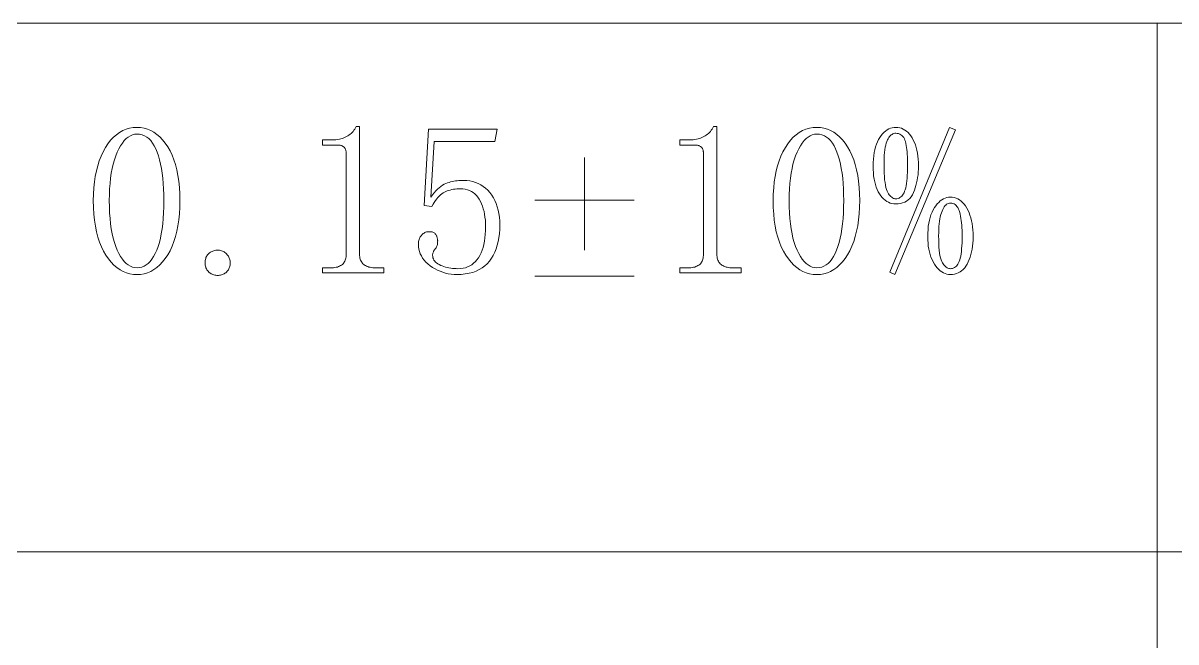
# Model space of a CAD drawing. Extents: x 1 to 297, y 1 to 210.
# Drawn here: x 163.54 to 175.3, y 50.2 to 56.51 of the extents above; entities that cross this region are included whole.
import ezdxf

# ---------------------------------------------------------------- set-up
doc = ezdxf.new("R2010")
doc.units = 0

msp = doc.modelspace()

# ---------------------------------------------------------------- linework, layer by layer
at = {"color": 7, "lineweight": 13}
for p, q in [((1.306, 56.508), (219.321, 56.508)), ((175.108, 56.508), (175.108, 29.565)), ((1.306, 51.119), (219.321, 51.119))]:
    msp.add_line(p, q, dxfattribs=at)
for points in [[(164.698, 53.944), (164.661, 53.946), (164.625, 53.952), (164.59, 53.962), (164.557, 53.976), (164.525, 53.993), (164.493, 54.015), (164.463, 54.041), (164.435, 54.07), (164.407, 54.104), (164.381, 54.141), (164.357, 54.182), (164.335, 54.227), (164.315, 54.274), (164.299, 54.325), (164.285, 54.379), (164.273, 54.437), (164.264, 54.497), (164.258, 54.561), (164.254, 54.628), (164.252, 54.698), (164.254, 54.764), (164.257, 54.827), (164.264, 54.888), (164.272, 54.945), (164.283, 55.001), (164.297, 55.053), (164.313, 55.104), (164.332, 55.151), (164.353, 55.196), (164.377, 55.238), (164.402, 55.278), (164.429, 55.313), (164.458, 55.343), (164.488, 55.37), (164.519, 55.393), (164.552, 55.411), (164.586, 55.426), (164.622, 55.436), (164.659, 55.442), (164.698, 55.444), (164.735, 55.442), (164.771, 55.436), (164.805, 55.426), (164.839, 55.413), (164.871, 55.395), (164.901, 55.373), (164.931, 55.348), (164.959, 55.318), (164.985, 55.285), (165.011, 55.247), (165.035, 55.206), (165.056, 55.162), (165.074, 55.115), (165.09, 55.065), (165.104, 55.011), (165.115, 54.955), (165.124, 54.895), (165.13, 54.833), (165.134, 54.767), (165.135, 54.698), (165.134, 54.63), (165.13, 54.564), (165.124, 54.501), (165.115, 54.441), (165.104, 54.385), (165.09, 54.331), (165.074, 54.28), (165.056, 54.232), (165.035, 54.187), (165.011, 54.146), (164.985, 54.107), (164.959, 54.073), (164.931, 54.043), (164.901, 54.017), (164.871, 53.995), (164.839, 53.976), (164.805, 53.962), (164.771, 53.952), (164.735, 53.946)], [(166.97, 55.453), (166.97, 54.15), (166.97, 54.137), (166.971, 54.124), (166.973, 54.112), (166.976, 54.101), (166.98, 54.09), (166.985, 54.08), (166.991, 54.071), (166.997, 54.062), (167.004, 54.054), (167.012, 54.047), (167.021, 54.041), (167.031, 54.035), (167.041, 54.03), (167.052, 54.025), (167.064, 54.021), (167.076, 54.018), (167.089, 54.016), (167.103, 54.014), (167.117, 54.013), (167.132, 54.013), (167.218, 54.013), (167.218, 53.961), (166.592, 53.961), (166.592, 54.013), (166.67, 54.013), (166.686, 54.013), (166.702, 54.014), (166.717, 54.016), (166.731, 54.018), (166.743, 54.021), (166.755, 54.025), (166.766, 54.03), (166.776, 54.035), (166.786, 54.041), (166.794, 54.047), (166.801, 54.054), (166.808, 54.062), (166.813, 54.071), (166.818, 54.08), (166.823, 54.09), (166.826, 54.101), (166.829, 54.112), (166.831, 54.124), (166.832, 54.137), (166.832, 54.15), (166.832, 55.187), (166.832, 55.194), (166.832, 55.2), (166.83, 55.206), (166.829, 55.212), (166.827, 55.218), (166.825, 55.224), (166.822, 55.229), (166.819, 55.234), (166.815, 55.238), (166.811, 55.243), (166.806, 55.247), (166.801, 55.25), (166.796, 55.254), (166.79, 55.257), (166.784, 55.259), (166.778, 55.261), (166.77, 55.262), (166.763, 55.263), (166.755, 55.264), (166.747, 55.264), (166.592, 55.264), (166.592, 55.316), (166.67, 55.316), (166.69, 55.316), (166.709, 55.317), (166.728, 55.319), (166.746, 55.321), (166.763, 55.324), (166.779, 55.328), (166.795, 55.332), (166.809, 55.338), (166.823, 55.343), (166.837, 55.35), (166.849, 55.357), (166.861, 55.365), (166.873, 55.374), (166.883, 55.383), (166.893, 55.393), (166.903, 55.403), (166.912, 55.415), (166.92, 55.427), (166.928, 55.439), (166.935, 55.453)], [(168.032, 54.904), (168.064, 54.903), (168.095, 54.899), (168.125, 54.893), (168.153, 54.884), (168.18, 54.873), (168.206, 54.859), (168.231, 54.843), (168.255, 54.825), (168.277, 54.804), (168.298, 54.78), (168.318, 54.754), (168.335, 54.727), (168.351, 54.698), (168.364, 54.667), (168.375, 54.635), (168.384, 54.601), (168.392, 54.566), (168.397, 54.529), (168.4, 54.49), (168.401, 54.45), (168.4, 54.405), (168.397, 54.361), (168.391, 54.32), (168.384, 54.28), (168.374, 54.242), (168.362, 54.206), (168.348, 54.172), (168.332, 54.14), (168.314, 54.11), (168.294, 54.081), (168.271, 54.055), (168.246, 54.032), (168.219, 54.011), (168.19, 53.994), (168.158, 53.979), (168.124, 53.966), (168.087, 53.957), (168.048, 53.95), (168.007, 53.946), (167.964, 53.944), (167.933, 53.945), (167.903, 53.948), (167.874, 53.952), (167.846, 53.959), (167.818, 53.967), (167.791, 53.977), (167.765, 53.988), (167.739, 54.002), (167.714, 54.017), (167.689, 54.034), (167.667, 54.053), (167.646, 54.072), (167.628, 54.092), (167.613, 54.112), (167.6, 54.134), (167.589, 54.156), (167.58, 54.179), (167.574, 54.203), (167.571, 54.227), (167.57, 54.253), (167.57, 54.263), (167.571, 54.273), (167.572, 54.282), (167.574, 54.292), (167.577, 54.301), (167.58, 54.31), (167.584, 54.318), (167.589, 54.327), (167.594, 54.335), (167.6, 54.343), (167.606, 54.35), (167.612, 54.357), (167.619, 54.362), (167.627, 54.367), (167.635, 54.372), (167.643, 54.375), (167.652, 54.378), (167.661, 54.38), (167.671, 54.381), (167.681, 54.381), (167.691, 54.381), (167.7, 54.38), (167.709, 54.378), (167.717, 54.376), (167.724, 54.373), (167.73, 54.369), (167.736, 54.365), (167.741, 54.359), (167.746, 54.354), (167.75, 54.347), (167.753, 54.34), (167.756, 54.334), (167.758, 54.327), (167.76, 54.321), (167.762, 54.315), (167.764, 54.309), (167.765, 54.303), (167.766, 54.298), (167.766, 54.292), (167.767, 54.287), (167.766, 54.277), (167.766, 54.267), (167.764, 54.258), (167.763, 54.249), (167.76, 54.241), (167.757, 54.233), (167.754, 54.226), (167.75, 54.218), (167.746, 54.212), (167.741, 54.206), (167.736, 54.2), (167.732, 54.193), (167.728, 54.187), (167.724, 54.181), (167.722, 54.175), (167.719, 54.168), (167.718, 54.162), (167.716, 54.155), (167.715, 54.148), (167.715, 54.141), (167.716, 54.128), (167.718, 54.115), (167.723, 54.103), (167.728, 54.092), (167.736, 54.081), (167.745, 54.071), (167.755, 54.062), (167.767, 54.054), (167.781, 54.046), (167.797, 54.038), (167.813, 54.032), (167.83, 54.026), (167.847, 54.021), (167.864, 54.017), (167.881, 54.013), (167.899, 54.01), (167.917, 54.007), (167.935, 54.006), (167.954, 54.005), (167.972, 54.004), (167.999, 54.005), (168.025, 54.009), (168.049, 54.014), (168.072, 54.022), (168.093, 54.032), (168.114, 54.044), (168.133, 54.059), (168.151, 54.076), (168.167, 54.094), (168.182, 54.116), (168.196, 54.139), (168.209, 54.164), (168.22, 54.191), (168.229, 54.22), (168.237, 54.251), (168.244, 54.283), (168.249, 54.318), (168.252, 54.354), (168.254, 54.393), (168.255, 54.433), (168.255, 54.466), (168.253, 54.499), (168.249, 54.53), (168.245, 54.56), (168.239, 54.588), (168.232, 54.615), (168.224, 54.641), (168.214, 54.666), (168.203, 54.689), (168.191, 54.711), (168.177, 54.732), (168.163, 54.75), (168.147, 54.766), (168.129, 54.78), (168.111, 54.792), (168.091, 54.801), (168.069, 54.809), (168.047, 54.814), (168.023, 54.817), (167.998, 54.819), (167.979, 54.818), (167.961, 54.817), (167.944, 54.815), (167.927, 54.813), (167.91, 54.81), (167.894, 54.806), (167.879, 54.802), (167.864, 54.797), (167.849, 54.791), (167.835, 54.784), (167.822, 54.777), (167.808, 54.767), (167.795, 54.757), (167.782, 54.744), (167.769, 54.731), (167.756, 54.715), (167.743, 54.698), (167.731, 54.68), (167.719, 54.66), (167.707, 54.639), (167.63, 54.647), (167.672, 55.427), (168.375, 55.427), (168.35, 55.299), (167.732, 55.299), (167.698, 54.733), (167.715, 54.756), (167.732, 54.777), (167.749, 54.796), (167.766, 54.814), (167.783, 54.829), (167.799, 54.843), (167.816, 54.855), (167.832, 54.864), (167.849, 54.872), (167.865, 54.878), (167.882, 54.883), (167.898, 54.888), (167.914, 54.892), (167.931, 54.895), (167.948, 54.898), (167.964, 54.9), (167.981, 54.902), (167.998, 54.903), (168.015, 54.904)], [(170.615, 55.453), (170.615, 54.15), (170.616, 54.137), (170.617, 54.124), (170.619, 54.112), (170.622, 54.101), (170.626, 54.09), (170.631, 54.08), (170.636, 54.071), (170.643, 54.062), (170.65, 54.054), (170.658, 54.047), (170.667, 54.041), (170.677, 54.035), (170.687, 54.03), (170.698, 54.025), (170.71, 54.021), (170.722, 54.018), (170.735, 54.016), (170.749, 54.014), (170.763, 54.013), (170.778, 54.013), (170.864, 54.013), (170.864, 53.961), (170.238, 53.961), (170.238, 54.013), (170.315, 54.013), (170.332, 54.013), (170.348, 54.014), (170.363, 54.016), (170.376, 54.018), (170.389, 54.021), (170.401, 54.025), (170.412, 54.03), (170.422, 54.035), (170.432, 54.041), (170.44, 54.047), (170.447, 54.054), (170.454, 54.062), (170.459, 54.071), (170.464, 54.08), (170.469, 54.09), (170.472, 54.101), (170.475, 54.112), (170.477, 54.124), (170.478, 54.137), (170.478, 54.15), (170.478, 55.187), (170.478, 55.194), (170.477, 55.2), (170.476, 55.206), (170.475, 55.212), (170.473, 55.218), (170.471, 55.224), (170.468, 55.229), (170.465, 55.234), (170.461, 55.238), (170.457, 55.243), (170.452, 55.247), (170.447, 55.25), (170.442, 55.254), (170.436, 55.257), (170.43, 55.259), (170.423, 55.261), (170.416, 55.262), (170.409, 55.263), (170.401, 55.264), (170.393, 55.264), (170.238, 55.264), (170.238, 55.316), (170.315, 55.316), (170.336, 55.316), (170.355, 55.317), (170.374, 55.319), (170.392, 55.321), (170.409, 55.324), (170.425, 55.328), (170.441, 55.332), (170.455, 55.338), (170.469, 55.343), (170.483, 55.35), (170.495, 55.357), (170.507, 55.365), (170.518, 55.374), (170.529, 55.383), (170.539, 55.393), (170.549, 55.403), (170.558, 55.415), (170.566, 55.427), (170.574, 55.439), (170.581, 55.453)], [(171.635, 53.944), (171.598, 53.946), (171.562, 53.952), (171.528, 53.962), (171.494, 53.976), (171.462, 53.993), (171.431, 54.015), (171.401, 54.041), (171.372, 54.07), (171.345, 54.104), (171.318, 54.141), (171.294, 54.182), (171.272, 54.227), (171.253, 54.274), (171.236, 54.325), (171.222, 54.379), (171.21, 54.437), (171.201, 54.497), (171.195, 54.561), (171.191, 54.628), (171.19, 54.698), (171.191, 54.764), (171.195, 54.827), (171.201, 54.888), (171.21, 54.945), (171.221, 55.001), (171.234, 55.053), (171.251, 55.104), (171.269, 55.151), (171.29, 55.196), (171.314, 55.238), (171.34, 55.278), (171.367, 55.313), (171.395, 55.343), (171.425, 55.37), (171.456, 55.393), (171.489, 55.411), (171.524, 55.426), (171.559, 55.436), (171.597, 55.442), (171.635, 55.444), (171.672, 55.442), (171.708, 55.436), (171.743, 55.426), (171.776, 55.413), (171.808, 55.395), (171.839, 55.373), (171.868, 55.348), (171.896, 55.318), (171.923, 55.285), (171.948, 55.247), (171.972, 55.206), (171.993, 55.162), (172.012, 55.115), (172.028, 55.065), (172.041, 55.011), (172.053, 54.955), (172.061, 54.895), (172.068, 54.833), (172.071, 54.767), (172.073, 54.698), (172.071, 54.63), (172.068, 54.564), (172.061, 54.501), (172.053, 54.441), (172.041, 54.385), (172.028, 54.331), (172.012, 54.28), (171.993, 54.232), (171.972, 54.187), (171.948, 54.146), (171.923, 54.107), (171.896, 54.073), (171.868, 54.043), (171.839, 54.017), (171.808, 53.995), (171.776, 53.976), (171.743, 53.962), (171.708, 53.952), (171.672, 53.946)], [(172.673, 55.05), (172.672, 55.019), (172.67, 54.99), (172.668, 54.961), (172.664, 54.933), (172.66, 54.905), (172.654, 54.879), (172.647, 54.853), (172.64, 54.828), (172.631, 54.803), (172.621, 54.78), (172.61, 54.758), (172.597, 54.738), (172.583, 54.721), (172.568, 54.706), (172.55, 54.693), (172.532, 54.683), (172.511, 54.675), (172.489, 54.669), (172.466, 54.665), (172.441, 54.664), (172.421, 54.665), (172.402, 54.668), (172.383, 54.673), (172.365, 54.681), (172.348, 54.69), (172.332, 54.701), (172.316, 54.715), (172.301, 54.73), (172.287, 54.748), (172.274, 54.767), (172.262, 54.788), (172.251, 54.811), (172.241, 54.836), (172.233, 54.862), (172.226, 54.889), (172.22, 54.918), (172.215, 54.949), (172.212, 54.981), (172.21, 55.015), (172.21, 55.05), (172.21, 55.087), (172.212, 55.122), (172.216, 55.155), (172.221, 55.187), (172.227, 55.217), (172.234, 55.245), (172.243, 55.272), (172.254, 55.297), (172.265, 55.32), (172.278, 55.341), (172.292, 55.361), (172.307, 55.378), (172.322, 55.394), (172.337, 55.407), (172.353, 55.418), (172.37, 55.428), (172.387, 55.435), (172.404, 55.44), (172.423, 55.443), (172.441, 55.444), (172.461, 55.443), (172.481, 55.44), (172.499, 55.435), (172.517, 55.427), (172.534, 55.417), (172.551, 55.406), (172.566, 55.392), (172.581, 55.376), (172.595, 55.357), (172.608, 55.337), (172.62, 55.315), (172.631, 55.291), (172.641, 55.266), (172.649, 55.24), (172.656, 55.212), (172.662, 55.182), (172.667, 55.151), (172.67, 55.119), (172.672, 55.085)], [(173.05, 55.418), (172.433, 53.944), (172.381, 53.97), (172.99, 55.444)], [(164.698, 55.376), (164.674, 55.374), (164.652, 55.368), (164.63, 55.359), (164.608, 55.346), (164.588, 55.33), (164.568, 55.309), (164.549, 55.285), (164.531, 55.258), (164.513, 55.226), (164.497, 55.191), (164.481, 55.153), (164.467, 55.113), (164.455, 55.07), (164.445, 55.024), (164.436, 54.976), (164.428, 54.925), (164.423, 54.872), (164.418, 54.817), (164.416, 54.759), (164.415, 54.698), (164.416, 54.635), (164.418, 54.574), (164.423, 54.516), (164.428, 54.461), (164.436, 54.409), (164.445, 54.36), (164.455, 54.314), (164.467, 54.271), (164.481, 54.23), (164.497, 54.193), (164.513, 54.159), (164.531, 54.128), (164.549, 54.101), (164.568, 54.078), (164.588, 54.058), (164.608, 54.042), (164.63, 54.029), (164.652, 54.02), (164.674, 54.015), (164.698, 54.013), (164.723, 54.015), (164.747, 54.02), (164.77, 54.029), (164.792, 54.042), (164.813, 54.058), (164.832, 54.078), (164.851, 54.101), (164.868, 54.128), (164.884, 54.159), (164.9, 54.193), (164.913, 54.23), (164.926, 54.271), (164.937, 54.314), (164.946, 54.36), (164.954, 54.409), (164.961, 54.461), (164.966, 54.516), (164.969, 54.574), (164.972, 54.635), (164.972, 54.698), (164.972, 54.759), (164.97, 54.817), (164.966, 54.872), (164.961, 54.925), (164.955, 54.976), (164.948, 55.024), (164.939, 55.07), (164.928, 55.113), (164.917, 55.153), (164.904, 55.191), (164.889, 55.226), (164.874, 55.258), (164.856, 55.285), (164.838, 55.309), (164.818, 55.33), (164.797, 55.346), (164.774, 55.359), (164.75, 55.368), (164.725, 55.374)], [(171.635, 55.376), (171.612, 55.374), (171.589, 55.368), (171.567, 55.359), (171.546, 55.346), (171.525, 55.33), (171.505, 55.309), (171.486, 55.285), (171.468, 55.258), (171.451, 55.226), (171.434, 55.191), (171.419, 55.153), (171.405, 55.113), (171.392, 55.07), (171.382, 55.024), (171.373, 54.976), (171.366, 54.925), (171.36, 54.872), (171.356, 54.817), (171.353, 54.759), (171.353, 54.698), (171.353, 54.635), (171.356, 54.574), (171.36, 54.516), (171.366, 54.461), (171.373, 54.409), (171.382, 54.36), (171.392, 54.314), (171.405, 54.271), (171.419, 54.23), (171.434, 54.193), (171.451, 54.159), (171.468, 54.128), (171.486, 54.101), (171.505, 54.078), (171.525, 54.058), (171.546, 54.042), (171.567, 54.029), (171.589, 54.02), (171.612, 54.015), (171.635, 54.013), (171.661, 54.015), (171.685, 54.02), (171.708, 54.029), (171.729, 54.042), (171.75, 54.058), (171.77, 54.078), (171.788, 54.101), (171.805, 54.128), (171.822, 54.159), (171.837, 54.193), (171.851, 54.23), (171.863, 54.271), (171.874, 54.314), (171.883, 54.36), (171.891, 54.409), (171.898, 54.461), (171.903, 54.516), (171.907, 54.574), (171.909, 54.635), (171.91, 54.698), (171.909, 54.759), (171.907, 54.817), (171.904, 54.872), (171.899, 54.925), (171.893, 54.976), (171.885, 55.024), (171.876, 55.07), (171.866, 55.113), (171.854, 55.153), (171.841, 55.191), (171.827, 55.226), (171.811, 55.258), (171.794, 55.285), (171.775, 55.309), (171.755, 55.33), (171.734, 55.346), (171.712, 55.359), (171.688, 55.368), (171.662, 55.374)], [(172.441, 55.384), (172.431, 55.384), (172.421, 55.381), (172.412, 55.378), (172.403, 55.373), (172.394, 55.367), (172.386, 55.36), (172.378, 55.351), (172.37, 55.34), (172.362, 55.329), (172.355, 55.316), (172.349, 55.301), (172.343, 55.283), (172.338, 55.264), (172.333, 55.242), (172.33, 55.217), (172.327, 55.19), (172.324, 55.161), (172.322, 55.129), (172.321, 55.095), (172.321, 55.058), (172.322, 55.017), (172.323, 54.979), (172.325, 54.943), (172.327, 54.911), (172.331, 54.882), (172.335, 54.855), (172.34, 54.832), (172.346, 54.812), (172.352, 54.794), (172.36, 54.78), (172.367, 54.768), (172.375, 54.757), (172.383, 54.747), (172.391, 54.739), (172.399, 54.732), (172.408, 54.726), (172.416, 54.721), (172.424, 54.718), (172.433, 54.716), (172.441, 54.716), (172.453, 54.716), (172.464, 54.719), (172.474, 54.723), (172.484, 54.728), (172.494, 54.735), (172.502, 54.743), (172.51, 54.753), (172.518, 54.765), (172.525, 54.778), (172.531, 54.793), (172.537, 54.809), (172.542, 54.828), (172.546, 54.849), (172.55, 54.872), (172.554, 54.898), (172.556, 54.925), (172.558, 54.955), (172.56, 54.988), (172.561, 55.022), (172.561, 55.058), (172.561, 55.089), (172.56, 55.117), (172.559, 55.145), (172.558, 55.171), (172.556, 55.196), (172.553, 55.219), (172.551, 55.241), (172.547, 55.261), (172.544, 55.281), (172.54, 55.299), (172.535, 55.315), (172.529, 55.329), (172.522, 55.342), (172.514, 55.353), (172.504, 55.363), (172.494, 55.37), (172.482, 55.376), (172.47, 55.381), (172.456, 55.383)], [(173.23, 54.33), (173.229, 54.296), (173.227, 54.264), (173.224, 54.233), (173.22, 54.203), (173.215, 54.175), (173.208, 54.147), (173.2, 54.121), (173.191, 54.097), (173.181, 54.073), (173.17, 54.051), (173.157, 54.031), (173.144, 54.013), (173.129, 53.997), (173.113, 53.983), (173.097, 53.971), (173.079, 53.961), (173.06, 53.954), (173.041, 53.948), (173.02, 53.945), (172.998, 53.944), (172.98, 53.945), (172.962, 53.948), (172.944, 53.954), (172.927, 53.961), (172.91, 53.971), (172.894, 53.983), (172.879, 53.997), (172.864, 54.013), (172.849, 54.031), (172.835, 54.051), (172.822, 54.073), (172.811, 54.097), (172.8, 54.121), (172.792, 54.147), (172.784, 54.175), (172.778, 54.203), (172.773, 54.233), (172.77, 54.264), (172.768, 54.296), (172.767, 54.33), (172.768, 54.367), (172.77, 54.402), (172.773, 54.436), (172.778, 54.468), (172.784, 54.498), (172.792, 54.527), (172.8, 54.554), (172.811, 54.58), (172.822, 54.603), (172.835, 54.626), (172.849, 54.646), (172.864, 54.664), (172.879, 54.68), (172.894, 54.694), (172.91, 54.706), (172.927, 54.716), (172.944, 54.723), (172.962, 54.729), (172.98, 54.732), (172.998, 54.733), (173.018, 54.732), (173.038, 54.728), (173.057, 54.723), (173.074, 54.715), (173.091, 54.705), (173.108, 54.693), (173.123, 54.678), (173.138, 54.661), (173.152, 54.643), (173.165, 54.621), (173.178, 54.598), (173.189, 54.574), (173.198, 54.548), (173.207, 54.521), (173.214, 54.493), (173.219, 54.463), (173.224, 54.432), (173.227, 54.399), (173.229, 54.365)], [(173.118, 54.339), (173.118, 54.367), (173.117, 54.395), (173.116, 54.421), (173.114, 54.447), (173.112, 54.471), (173.109, 54.495), (173.106, 54.517), (173.102, 54.539), (173.097, 54.559), (173.093, 54.578), (173.087, 54.596), (173.081, 54.612), (173.073, 54.627), (173.065, 54.639), (173.056, 54.649), (173.046, 54.658), (173.036, 54.664), (173.024, 54.669), (173.012, 54.672), (172.998, 54.673), (172.988, 54.672), (172.978, 54.67), (172.969, 54.665), (172.96, 54.66), (172.951, 54.652), (172.943, 54.643), (172.935, 54.633), (172.927, 54.621), (172.92, 54.607), (172.913, 54.591), (172.906, 54.574), (172.9, 54.555), (172.895, 54.534), (172.891, 54.512), (172.887, 54.487), (172.884, 54.461), (172.881, 54.433), (172.88, 54.403), (172.879, 54.372), (172.878, 54.339), (172.879, 54.297), (172.88, 54.259), (172.882, 54.224), (172.884, 54.192), (172.888, 54.163), (172.892, 54.137), (172.897, 54.114), (172.903, 54.094), (172.91, 54.078), (172.917, 54.064), (172.925, 54.053), (172.932, 54.043), (172.94, 54.034), (172.948, 54.026), (172.956, 54.019), (172.965, 54.014), (172.973, 54.01), (172.981, 54.007), (172.99, 54.005), (172.998, 54.004), (173.01, 54.005), (173.021, 54.007), (173.032, 54.011), (173.041, 54.016), (173.051, 54.022), (173.059, 54.03), (173.068, 54.04), (173.075, 54.051), (173.082, 54.063), (173.088, 54.077), (173.094, 54.093), (173.099, 54.111), (173.104, 54.131), (173.107, 54.154), (173.111, 54.179), (173.113, 54.206), (173.116, 54.236), (173.117, 54.268), (173.118, 54.302)], [(165.521, 53.936), (165.511, 53.936), (165.501, 53.937), (165.491, 53.939), (165.482, 53.941), (165.473, 53.944), (165.464, 53.948), (165.455, 53.952), (165.447, 53.958), (165.439, 53.963), (165.431, 53.97), (165.424, 53.977), (165.417, 53.985), (165.411, 53.993), (165.406, 54.001), (165.402, 54.011), (165.399, 54.02), (165.396, 54.031), (165.394, 54.041), (165.393, 54.052), (165.392, 54.064), (165.393, 54.076), (165.394, 54.087), (165.396, 54.098), (165.399, 54.108), (165.402, 54.118), (165.406, 54.127), (165.411, 54.136), (165.417, 54.144), (165.424, 54.151), (165.431, 54.159), (165.439, 54.165), (165.447, 54.171), (165.455, 54.176), (165.464, 54.18), (165.473, 54.184), (165.482, 54.187), (165.491, 54.19), (165.501, 54.191), (165.511, 54.192), (165.521, 54.193), (165.531, 54.192), (165.541, 54.191), (165.551, 54.189), (165.56, 54.187), (165.569, 54.183), (165.578, 54.179), (165.587, 54.174), (165.595, 54.168), (165.603, 54.162), (165.611, 54.154), (165.618, 54.146), (165.625, 54.138), (165.631, 54.13), (165.636, 54.121), (165.64, 54.112), (165.643, 54.103), (165.646, 54.094), (165.648, 54.084), (165.649, 54.074), (165.65, 54.064), (165.649, 54.052), (165.648, 54.041), (165.646, 54.031), (165.643, 54.02), (165.64, 54.011), (165.636, 54.001), (165.631, 53.993), (165.625, 53.985), (165.618, 53.977), (165.611, 53.97), (165.603, 53.963), (165.595, 53.958), (165.587, 53.952), (165.578, 53.948), (165.569, 53.944), (165.56, 53.941), (165.551, 53.939), (165.541, 53.937), (165.531, 53.936)]]:
    msp.add_lwpolyline(points, close=True, dxfattribs=at)
for points in [[(169.264, 54.193), (169.264, 55.137)], [(169.772, 54.701), (168.756, 54.701)], [(168.756, 53.927), (169.772, 53.927)]]:
    msp.add_lwpolyline(points, dxfattribs=at)

doc.saveas('drawing.dxf')
